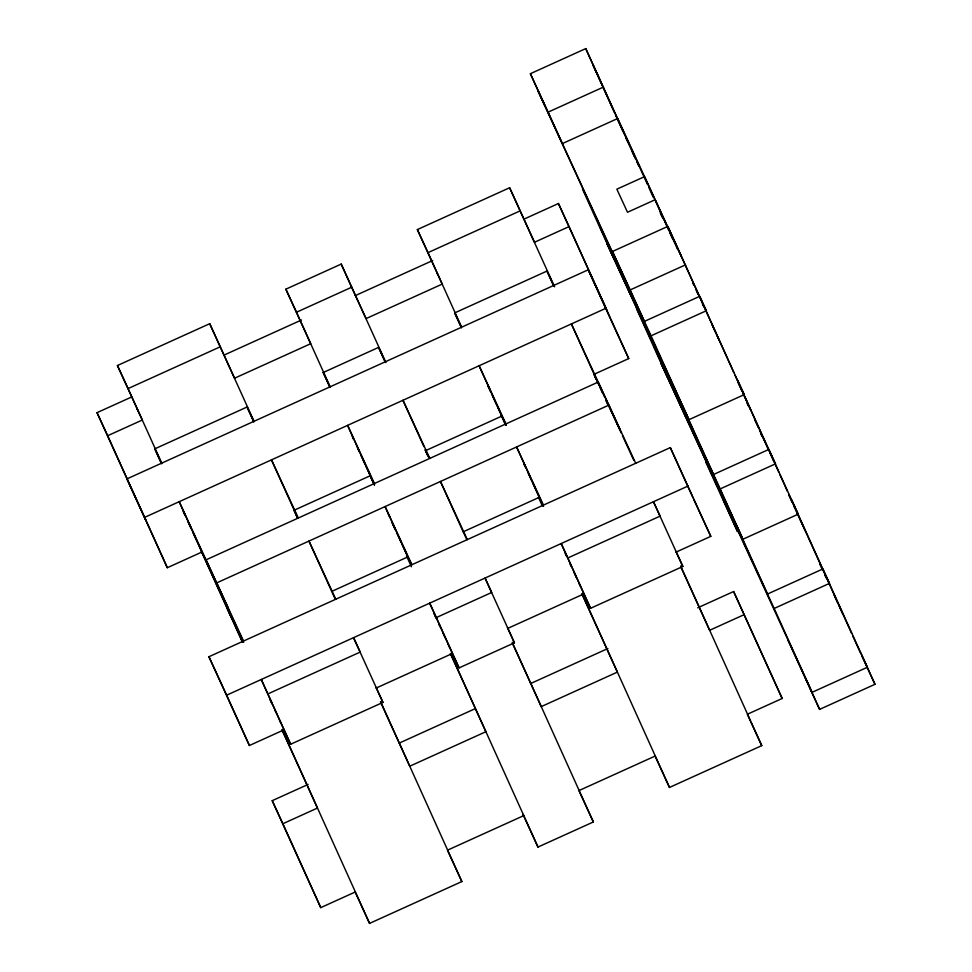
<?xml version="1.0" encoding="UTF-8"?>
<svg xmlns="http://www.w3.org/2000/svg" width="972" height="972" viewBox="0 0 972 972"><rect width="100%" height="100%" fill="white"/><g stroke="black" fill="none" stroke-linecap="round" stroke-linejoin="round"><path stroke-width="1.46" d="M544.587 105.158L530.384 73.702L585.752 48.6L647.51 184.51M530.384 73.702L548.135 112.132L603.503 87.043M131.572 397.013L97.03 412.663L107.685 435.723L142.289 420.038L117.43 365.521L209.721 323.688L254.056 421.374M209.721 323.688L234.568 378.217L310.7 343.699L285.853 289.182L341.221 264.08L385.933 362.617M361.329 308.355L366.067 318.609L442.199 284.103L417.353 229.574L509.632 187.742L554.587 286.813M117.43 365.521L128.085 388.581L220.365 346.749M285.853 289.182L296.496 312.243L351.864 287.153M417.353 229.574L427.996 252.635L520.275 210.815M224.131 355.059L301.49 319.995M341.221 264.08L355.424 295.549L432.722 260.508M523.896 219.174L558.438 203.525L569.082 226.585L628.726 358.583L594.123 374.269L571.39 323.931L635.712 463.28M569.082 226.585L534.479 242.271L509.632 187.742M161.559 463.802L154.803 448.845L247.082 407.013L253.741 421.435M329.97 387.476L323.214 372.507L378.582 347.405L385.24 361.827M461.469 327.868L454.714 312.899L546.993 271.067L553.651 285.489M626.661 282.949L612.457 251.481L667.825 226.391L874.97 684.3L819.603 709.39L787.648 639.491M201.933 552.035L167.318 567.721L144.597 517.383L605.993 308.245L588.254 269.803L126.846 478.941L145.557 519.619L107.685 435.723M612.457 251.481L630.196 289.923L685.564 264.834M737.651 380.186L744.309 394.596L688.941 419.697L537.941 90.736L651.058 335.802L706.425 310.7L699.779 296.29L644.4 321.392L630.196 289.923M294.212 510.203L370.344 475.697M425.712 450.595L501.844 416.089M267.92 693.899L360.199 652.078L353.553 637.656L382.932 702.404L290.652 744.236L261.274 679.489L283.994 729.826L249.391 745.512L208.919 656.732L670.316 447.594L710.799 536.362L676.184 552.047M208.919 656.732L226.67 695.174L688.067 486.036M376.273 687.994L452.405 653.488L429.685 603.15L436.331 617.56L491.698 592.47L485.052 578.048L514.431 642.808L459.063 667.898L452.077 652.759M507.773 628.386L583.905 593.88L561.184 543.542L567.83 557.964L660.11 516.132L653.463 501.722L682.842 566.469L590.563 608.302L583.577 593.151M791.633 499.73L798.279 514.152L742.912 539.241L607.063 243.851L720.191 488.904L775.559 463.814L768.901 449.392L713.533 474.494L682.283 405.275M355.363 891.944L320.748 907.629L272.221 800.673L308.148 784.392M399.322 743.058L475.296 708.624M530.554 683.571L607.913 648.506M697.714 607.804L733.629 591.523L782.156 698.479L747.553 714.165M272.221 800.673L282.876 823.734L317.48 808.048L281.916 729.814M744.273 614.596L709.669 630.281L680.959 567.211M860.755 652.832L867.413 667.254L812.045 692.343L661.045 363.394L774.162 608.46L829.541 583.358L822.883 568.948L767.516 594.038L736.266 524.831M447.642 850.111L523.774 815.605M579.142 790.503L655.274 755.997M355.205 892.126L369.567 923.4L461.846 881.568L380.72 701.918M523.009 814.427L537.978 847.062L593.345 821.972L512.22 642.31M655.116 756.192L669.477 787.454L761.756 745.633L680.631 565.971M599.955 80.056L593.309 65.646L614.413 112.4M681.408 256.499L617.706 118.499L562.338 143.601L548.135 112.132M632.395 152.154L634.813 157.403M661.203 214.569L663.074 218.615M696.195 290.361L698.066 294.419M702.428 303.884L703.679 306.581M711.796 324.162L715.538 332.278M716.789 334.976L719.28 340.394M738.052 382.555L741.794 390.671M743.045 393.381L750.53 409.601M747.043 403.149L748.294 405.846M754.539 419.369L758.282 427.486M759.533 430.195L768.888 450.473M770.14 453.171L773.882 461.287M788.912 495.343L792.034 502.111M793.905 506.169L795.145 508.866M796.396 511.576L805.132 530.505M819.918 564.368L822.421 569.774M824.912 575.181L826.164 577.89M834.28 595.459L838.022 603.576M839.273 606.285L843.016 614.389M860.39 652.722L852.857 636.198M861.654 655.468L874.97 684.3M606.965 310.481L558.438 203.525M610.975 320.14L628.726 358.583M693.68 499.304L710.799 536.362M782.156 698.479L733.629 591.523M610.222 408.592L620.245 430.304L608.873 405.13L216.683 582.908L228.055 608.071L206.04 559.836L598.23 382.069L609.59 407.232M594.5 375.095L604.669 397.123M605.945 399.881L621.193 432.929M622.469 435.675L633.902 460.461M675.856 551.318L682.842 566.469M751.101 722.561L761.756 745.633M454.714 312.899L461.372 327.321M505.95 423.901L479.111 365.751L505.987 425.384M543.433 505.1L516.594 446.962L539.326 497.3L463.194 531.806L440.462 481.468L467.301 539.618M487.944 385.434L490.471 390.926M523.58 462.636L525.451 466.706M487.604 385.264L490.435 391.376M492.33 395.495L496.51 404.534M497.397 406.478L506.035 425.189M523.835 463.741L525.099 466.487M528.282 473.376L531.453 480.253M532.437 482.379L543.53 506.412M565.145 553.226L566.409 555.984M569.969 563.675L571.232 566.421M574.039 572.496L576.299 577.404M579.118 583.516L580.393 586.274M355.424 295.549L360.746 307.079M429.818 458.407L402.979 400.27L423.913 446.622M425.457 450.06L428.64 456.949M462.951 531.283L466.767 539.545M507.445 627.657L514.431 642.808M593.345 821.972L578.984 790.698M323.214 372.507L329.873 386.917M374.451 483.497L347.612 425.359L374.487 484.992M411.934 564.708L385.094 506.57L407.827 556.907L331.695 591.413L308.962 541.076L335.802 599.214M357.708 447.788L358.972 450.534M388.314 514.103L389.578 516.812M392.7 523.592L395.203 529.023M434.071 613.211L435.978 617.329M439.15 624.194L440.413 626.94M352.301 436.61L353.565 439.356M357.38 447.618L359.288 451.749M361.195 455.88L365.265 464.713M366.274 466.9L374.536 484.797M392.336 523.349L394.875 528.853M397.183 533.835L400.938 541.975M402.189 544.697L411.399 564.647M434.277 614.207L436.185 618.338M438.724 623.842L440 626.6M442.904 632.894L445.079 637.608M447.971 643.877L449.878 647.996M298.319 518.015L271.48 459.865L293.605 508.878M293.957 509.668L297.772 517.93M332.096 592.276L335.267 599.153M375.945 687.265L382.932 702.404M461.846 881.568L447.485 850.306M154.803 448.845L161.461 463.255M243.522 641.046L179.2 501.698L242.271 641.484M183.599 511.77L185.494 515.889M188.665 522.742L190.561 526.86M270.095 699.16L272.002 703.278M183.246 511.564L185.154 515.695M187.985 521.83L191.156 528.695M193.051 532.814L243.62 642.358M269.681 698.807L271.953 703.74M274.76 709.815L276.036 712.573M279.559 720.216L280.823 722.961M283.666 729.097L290.652 744.236M226.816 607.755L232.138 619.286M167.318 567.721L97.03 412.663M667.825 226.391L715.562 332.12M715.793 332.631L733.86 372.653M735.111 375.411L778.718 471.991M779.969 474.761L787.442 491.31M788.693 494.08L851.618 633.44M675.686 245.09L655.189 199.71L627.511 212.261L616.856 189.188L644.545 176.637L668.882 230.534M675.783 245.309L677.654 249.452M692.623 282.621L693.874 285.391M760.639 433.257L761.89 436.027M670 233.025L672.49 238.529M648.749 187.268L653.342 197.425M660.195 212.601L662.066 216.744M585.752 48.6L625.008 135.533M625.421 136.445L635.591 158.983M636.842 161.741L638.713 165.884M615.665 115.158L623.113 131.657M626.211 138.534L628.082 142.665M651.058 335.802L688.941 419.697M720.191 488.904L742.912 539.241M774.162 608.46L812.045 692.343M805.387 677.934L819.603 709.39M664.544 366.833L695.794 436.051M718.515 486.389L749.764 555.595M637.705 308.695L668.955 377.914M691.675 428.239L722.925 497.457M627.049 285.634L658.299 354.841M681.032 405.178L712.282 474.397M600.21 227.497L631.46 296.703M654.192 347.04L685.442 416.247M723.326 500.143L737.529 531.599L705.575 461.7M582.471 189.054L613.721 258.26M636.453 308.598L667.703 377.804M670.316 447.594L693.048 497.931M588.254 269.803L610.367 318.78M594.524 375.265L598.898 384.936M600.137 387.707L602.64 393.235M605.763 400.136L607.634 404.291M594.099 374.815L595.958 378.959M747.407 714.359L750.493 721.2M546.993 271.067L553.748 286.035M567.83 557.964L590.563 608.302M523.896 463.632L525.682 467.605M427.996 252.635L461.445 326.738M538.439 497.251L542.279 505.768M582.119 593.989L669.477 787.454M436.878 272.561L438.117 275.319M501.188 415.263L505.549 424.922M581.827 593.868L617.39 672.102L541.258 706.608L512.548 643.549M425.493 450.218L428.616 457.132M425.056 449.781L427.546 455.297M378.582 347.405L385.337 362.374M436.331 617.56L459.063 667.898M392.396 523.24L395.385 529.862M296.496 312.243L330.188 386.868M406.49 555.85L411.399 566.725M450.619 653.585L537.978 847.062M370.308 476.256L374.05 484.53M450.328 653.476L485.891 731.709L409.759 766.215L380.429 701.772M293.994 509.826L297.736 518.112M294.188 510.762L297.298 517.663M247.082 407.013L253.838 421.982M128.085 388.581L161.777 463.207M282.208 729.923L369.567 923.4M136.967 408.507L138.206 411.265M201.277 551.209L242.575 642.419M226.67 695.174L249.391 745.512M282.876 823.734L320.748 907.629"/></g></svg>
